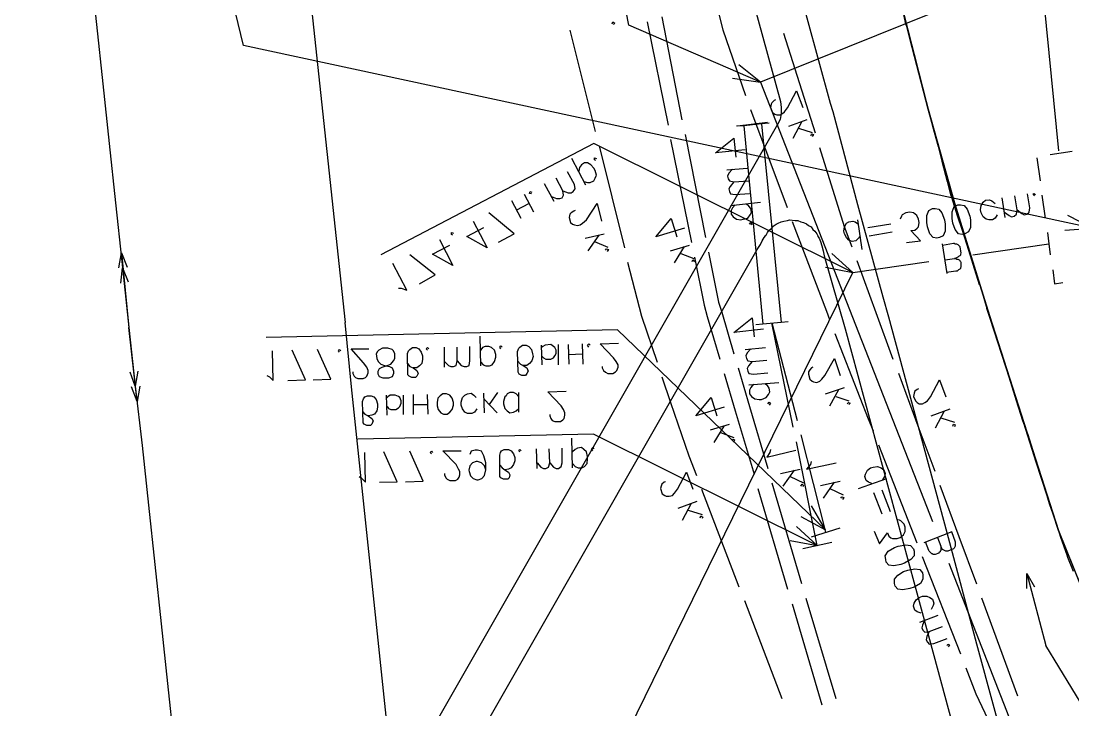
# Model space of a CAD drawing. Header units: metres. Extents: x 5 to 225, y 228 to 542.
# Drawn here: x 113.62 to 150.32, y 324.3 to 348.35 of the extents above; entities that cross this region are included whole.
import ezdxf

# ---------------------------------------------------------------- set-up
doc = ezdxf.new("R2010")
doc.units = ezdxf.units.M
for name, color, linetype in [('CURB', 7, 'Continuous'), ('ELECTR_CABLE', 7, 'Continuous'), ('GRASS', 7, 'Continuous'), ('OVERHEAD_POWER_LINE', 7, 'Continuous'), ('ROAD', 7, 'Continuous'), ('WATER_PIPELINE', 7, 'Continuous')]:
    doc.layers.add(name, color=color, linetype=linetype)

msp = doc.modelspace()

# ---------------------------------------------------------------- linework, layer by layer
at = {"layer": 'CURB'}
for points in [[(144.362, 348.803), (144.472, 348.295), (144.538, 348.096), (144.538, 348.096), (144.671, 347.588), (144.803, 347.103), (144.98, 346.396), (145.112, 345.888), (145.289, 345.182), (145.421, 344.674), (145.62, 343.968), (145.753, 343.46), (145.929, 342.753), (146.062, 342.246), (146.084, 342.202), (146.084, 342.202), (146.282, 341.561), (146.459, 341.054), (146.68, 340.347), (146.834, 339.861), (147.055, 339.155)], [(147.21, 338.669), (147.32, 338.316)], [(147.43, 337.963), (147.32, 338.316)], [(150.345, 329.132), (150.146, 329.618), (150.124, 329.706), (149.903, 330.324), (149.749, 330.81), (149.506, 331.494), (149.351, 332.002), (149.13, 332.708), (148.976, 333.194), (148.755, 333.901), (148.578, 334.386), (148.358, 335.093), (148.203, 335.578), (147.982, 336.285), (147.828, 336.771), (147.607, 337.477)]]:
    msp.add_lwpolyline(points, dxfattribs=at)
at = {"layer": 'ELECTR_CABLE'}
for points in [[(138.909, 345.734), (138.114, 348.03), (138.114, 348.03), (137.827, 349.222)], [(135.465, 348.317), (136.193, 344.718)], [(135.972, 348.493), (136.679, 344.895)], [(132.771, 348.03), (133.654, 344.498)], [(141.337, 344.431), (140.233, 347.919)], [(139.946, 345.601), (139.902, 345.579), (139.902, 345.579), (139.814, 345.491), (139.814, 345.491), (139.792, 345.447), (139.792, 345.447), (139.77, 345.336), (139.77, 345.336), (139.836, 345.16), (139.836, 345.16), (139.924, 345.094), (139.924, 345.094), (139.991, 345.072), (139.991, 345.072), (140.101, 345.072), (140.101, 345.072), (140.189, 345.116), (140.189, 345.116), (140.255, 345.182), (140.255, 345.182), (140.366, 345.314), (140.366, 345.314), (140.675, 345.91), (140.675, 345.91), (140.896, 345.336)], [(140.366, 341.826), (139.085, 345.248)], [(139.726, 344.785), (139.461, 344.762), (139.461, 344.762), (138.843, 344.696), (138.843, 344.696), (138.578, 344.674)], [(139.659, 344.807), (138.622, 344.674)], [(138.843, 344.696), (139.505, 337.764)], [(139.461, 344.762), (140.145, 337.83)], [(140.41, 344.674), (141.05, 344.917)], [(140.565, 344.255), (140.874, 344.851)], [(136.789, 344.387), (137.496, 340.789)], [(140.741, 344.608), (141.227, 344.453)], [(141.183, 344.343), (141.205, 344.409), (141.205, 344.409), (141.271, 344.387), (141.271, 344.387), (141.227, 344.321)], [(133.787, 343.99), (134.67, 340.435)], [(136.282, 344.211), (137.01, 340.612)], [(138.887, 343.857), (137.849, 343.747), (137.849, 343.747), (138.489, 344.255), (138.489, 344.255), (138.556, 343.592)], [(142.618, 340.457), (142.353, 341.164), (142.353, 341.164), (141.492, 343.924)], [(138.246, 343.151), (138.953, 343.217)], [(138.445, 343.173), (138.313, 343.04), (138.313, 343.04), (138.269, 342.93), (138.269, 342.93), (138.291, 342.842), (138.291, 342.842), (138.335, 342.776), (138.335, 342.776), (138.489, 342.731), (138.489, 342.731), (138.997, 342.776)], [(138.489, 342.731), (138.357, 342.577), (138.357, 342.577), (138.313, 342.489), (138.313, 342.489), (138.335, 342.4), (138.335, 342.4), (138.379, 342.312), (138.379, 342.312), (138.533, 342.29), (138.533, 342.29), (139.041, 342.334)], [(132.948, 341.738), (132.904, 341.716), (132.904, 341.716), (132.815, 341.65), (132.815, 341.65), (132.771, 341.605), (132.771, 341.605), (132.749, 341.495), (132.749, 341.495), (132.793, 341.318), (132.793, 341.318), (132.86, 341.252), (132.86, 341.252), (132.926, 341.23), (132.926, 341.23), (133.036, 341.208), (133.036, 341.208), (133.125, 341.23), (133.125, 341.23), (133.213, 341.296), (133.213, 341.296), (133.345, 341.407), (133.345, 341.407), (133.721, 341.981), (133.721, 341.981), (133.875, 341.363)], [(138.379, 341.915), (139.417, 342.025)], [(138.533, 341.937), (138.445, 341.826), (138.445, 341.826), (138.401, 341.738), (138.401, 341.738), (138.401, 341.605), (138.401, 341.605), (138.467, 341.517), (138.467, 341.517), (138.578, 341.429), (138.578, 341.429), (138.732, 341.407), (138.732, 341.407), (138.82, 341.429), (138.82, 341.429), (138.975, 341.473), (138.975, 341.473), (139.063, 341.583), (139.063, 341.583), (139.107, 341.672), (139.107, 341.672), (139.085, 341.804), (139.085, 341.804), (139.019, 341.892), (139.019, 341.892), (138.931, 341.959)], [(136.767, 341.12), (135.774, 340.811), (135.774, 340.811), (136.304, 341.451), (136.304, 341.451), (136.502, 340.811)], [(141.845, 337.919), (141.735, 338.206), (141.735, 338.206), (140.542, 341.341)], [(139.041, 341.252), (139.085, 341.318), (139.085, 341.318), (139.13, 341.274), (139.13, 341.274), (139.085, 341.23)], [(133.301, 340.767), (133.963, 340.921)], [(133.412, 340.325), (133.787, 340.877)], [(133.632, 340.656), (134.096, 340.457)], [(134.008, 340.347), (134.052, 340.391), (134.052, 340.391), (134.118, 340.369), (134.118, 340.369), (134.074, 340.303)], [(136.282, 340.325), (136.944, 340.524)], [(136.414, 339.906), (136.767, 340.48)], [(137.606, 340.281), (137.959, 338.537), (137.959, 338.537), (138.07, 338.184), (138.07, 338.184), (138.489, 336.726)], [(134.78, 339.928), (135.266, 338.051), (135.266, 338.051), (135.818, 336.439)], [(136.635, 340.237), (137.098, 340.06)], [(137.032, 339.95), (137.054, 340.016), (137.054, 340.016), (137.121, 339.972), (137.121, 339.972), (137.098, 339.928)], [(137.121, 340.104), (137.452, 338.426), (137.452, 338.426), (137.562, 338.029), (137.562, 338.029), (138.004, 336.55)], [(144.053, 336.528), (143.457, 338.161), (143.457, 338.161), (142.794, 339.972)], [(139.527, 337.587), (138.489, 337.477), (138.489, 337.477), (139.13, 337.985), (139.13, 337.985), (139.196, 337.322)], [(140.388, 337.852), (140.145, 337.83), (140.145, 337.83), (139.505, 337.764), (139.505, 337.764), (139.262, 337.742)], [(140.565, 334.165), (139.814, 337.808), (139.814, 337.808), (140.697, 334.408)], [(140.829, 331.053), (141.69, 330.589), (141.69, 330.589), (134.427, 337.565), (134.427, 337.565), (122.174, 337.3)], [(129.658, 336.307), (129.636, 337.345)], [(143.368, 334.033), (143.192, 334.452), (143.192, 334.452), (142.022, 337.433)], [(127.098, 336.395), (127.186, 336.285), (127.186, 336.285), (127.296, 336.241), (127.296, 336.241), (127.429, 336.152), (127.429, 336.152), (127.473, 336.042), (127.473, 336.042), (127.429, 335.954), (127.429, 335.954), (127.385, 335.91), (127.385, 335.91), (127.252, 335.91), (127.252, 335.91), (127.164, 335.954), (127.164, 335.954), (127.12, 335.998), (127.12, 335.998), (127.098, 336.748), (127.098, 336.748), (127.142, 336.837), (127.142, 336.837), (127.186, 336.881), (127.186, 336.881), (127.274, 336.947), (127.274, 336.947), (127.407, 336.947), (127.407, 336.947), (127.495, 336.903), (127.495, 336.903), (127.583, 336.793), (127.583, 336.793), (127.627, 336.66), (127.627, 336.66), (127.627, 336.55), (127.627, 336.55), (127.605, 336.395), (127.605, 336.395), (127.517, 336.307), (127.517, 336.307), (127.429, 336.241), (127.429, 336.241), (127.296, 336.241)], [(127.804, 336.859), (127.76, 336.903), (127.76, 336.903), (127.804, 336.947), (127.804, 336.947), (127.848, 336.903)], [(128.4, 336.263), (128.4, 336.969)], [(128.4, 336.461), (128.533, 336.329), (128.533, 336.329), (128.621, 336.285), (128.621, 336.285), (128.709, 336.285), (128.709, 336.285), (128.797, 336.329), (128.797, 336.329), (128.842, 336.484), (128.842, 336.484), (128.842, 336.969)], [(128.842, 336.484), (128.974, 336.329), (128.974, 336.329), (129.084, 336.285), (129.084, 336.285), (129.173, 336.285), (129.173, 336.285), (129.261, 336.329), (129.261, 336.329), (129.283, 336.484), (129.283, 336.484), (129.283, 336.991)], [(129.658, 336.439), (129.747, 336.351), (129.747, 336.351), (129.835, 336.307), (129.835, 336.307), (129.968, 336.307), (129.968, 336.307), (130.056, 336.351), (130.056, 336.351), (130.144, 336.461), (130.144, 336.461), (130.188, 336.616), (130.188, 336.616), (130.188, 336.704), (130.188, 336.704), (130.144, 336.859), (130.144, 336.859), (130.034, 336.947), (130.034, 336.947), (129.945, 336.991), (129.945, 336.991), (129.813, 336.991), (129.813, 336.991), (129.725, 336.947), (129.725, 336.947), (129.636, 336.837)], [(130.365, 336.903), (130.321, 336.969), (130.321, 336.969), (130.365, 337.013), (130.365, 337.013), (130.409, 336.969)], [(130.939, 336.484), (131.049, 336.373), (131.049, 336.373), (131.138, 336.329), (131.138, 336.329), (131.27, 336.241), (131.27, 336.241), (131.314, 336.13), (131.314, 336.13), (131.27, 336.042), (131.27, 336.042), (131.226, 335.976), (131.226, 335.976), (131.093, 335.976), (131.093, 335.976), (131.005, 336.02), (131.005, 336.02), (130.961, 336.086), (130.961, 336.086), (130.939, 336.815), (130.939, 336.815), (130.983, 336.925), (130.983, 336.925), (131.027, 336.969), (131.027, 336.969), (131.116, 337.035), (131.116, 337.035), (131.248, 337.035), (131.248, 337.035), (131.336, 336.991), (131.336, 336.991), (131.425, 336.881), (131.425, 336.881), (131.469, 336.726), (131.469, 336.726), (131.491, 336.638), (131.491, 336.638), (131.447, 336.484), (131.447, 336.484), (131.358, 336.395), (131.358, 336.395), (131.27, 336.329), (131.27, 336.329), (131.138, 336.329)], [(131.8, 336.638), (131.844, 336.594), (131.844, 336.594), (131.932, 336.55), (131.932, 336.55), (132.065, 336.55), (132.065, 336.55), (132.109, 336.55), (132.109, 336.55), (132.197, 336.594), (132.197, 336.594), (132.241, 336.66), (132.241, 336.66), (132.286, 336.748), (132.286, 336.748), (132.286, 336.859), (132.286, 336.859), (132.241, 336.947), (132.241, 336.947), (132.197, 336.991), (132.197, 336.991), (132.109, 337.058), (132.109, 337.058), (131.91, 337.035), (131.91, 337.035), (131.822, 336.991), (131.822, 336.991), (131.778, 336.947)], [(131.8, 336.351), (131.778, 337.035)], [(132.374, 336.351), (132.374, 337.058)], [(132.749, 336.373), (132.727, 337.058)], [(133.235, 336.373), (133.213, 337.08)], [(133.434, 336.969), (133.389, 337.035), (133.389, 337.035), (133.434, 337.08), (133.434, 337.08), (133.478, 337.035)], [(133.897, 336.285), (133.897, 336.241), (133.897, 336.241), (133.941, 336.152), (133.941, 336.152), (134.008, 336.086), (134.008, 336.086), (134.096, 336.042), (134.096, 336.042), (134.273, 336.042), (134.273, 336.042), (134.361, 336.108), (134.361, 336.108), (134.405, 336.152), (134.405, 336.152), (134.449, 336.263), (134.449, 336.263), (134.449, 336.351), (134.449, 336.351), (134.383, 336.461), (134.383, 336.461), (134.295, 336.594), (134.295, 336.594), (133.831, 337.08), (133.831, 337.08), (134.471, 337.102)], [(138.887, 336.881), (139.593, 336.947)], [(122.196, 335.976), (122.285, 335.932), (122.285, 335.932), (122.417, 335.799), (122.417, 335.799), (122.395, 336.837)], [(122.925, 335.799), (123.543, 335.821), (123.543, 335.821), (123.08, 336.859)], [(123.808, 335.821), (124.426, 335.843), (124.426, 335.843), (123.963, 336.881)], [(124.735, 336.793), (124.691, 336.837), (124.691, 336.837), (124.735, 336.881), (124.735, 336.881), (124.779, 336.837)], [(125.199, 336.108), (125.199, 336.042), (125.199, 336.042), (125.243, 335.954), (125.243, 335.954), (125.287, 335.91), (125.287, 335.91), (125.376, 335.865), (125.376, 335.865), (125.552, 335.865), (125.552, 335.865), (125.64, 335.91), (125.64, 335.91), (125.685, 335.954), (125.685, 335.954), (125.729, 336.064), (125.729, 336.064), (125.729, 336.152), (125.729, 336.152), (125.685, 336.263), (125.685, 336.263), (125.574, 336.417), (125.574, 336.417), (125.133, 336.903), (125.133, 336.903), (125.751, 336.903)], [(126.259, 335.887), (126.126, 335.932), (126.126, 335.932), (126.082, 336.02), (126.082, 336.02), (126.082, 336.13), (126.082, 336.13), (126.126, 336.219), (126.126, 336.219), (126.214, 336.263), (126.214, 336.263), (126.391, 336.329), (126.391, 336.329), (126.524, 336.373), (126.524, 336.373), (126.612, 336.484), (126.612, 336.484), (126.656, 336.572), (126.656, 336.572), (126.656, 336.726), (126.656, 336.726), (126.612, 336.837), (126.612, 336.837), (126.568, 336.881), (126.568, 336.881), (126.413, 336.925), (126.413, 336.925), (126.237, 336.925), (126.237, 336.925), (126.104, 336.859), (126.104, 336.859), (126.06, 336.815), (126.06, 336.815), (126.016, 336.726), (126.016, 336.726), (126.038, 336.572), (126.038, 336.572), (126.082, 336.461), (126.082, 336.461), (126.17, 336.373), (126.17, 336.373), (126.303, 336.329), (126.303, 336.329), (126.479, 336.285), (126.479, 336.285), (126.568, 336.241), (126.568, 336.241), (126.612, 336.13), (126.612, 336.13), (126.612, 336.042), (126.612, 336.042), (126.568, 335.932), (126.568, 335.932), (126.435, 335.887), (126.435, 335.887), (126.259, 335.887)], [(132.727, 336.704), (133.213, 336.726)], [(139.085, 336.903), (138.953, 336.771), (138.953, 336.771), (138.909, 336.66), (138.909, 336.66), (138.931, 336.572), (138.931, 336.572), (138.975, 336.484), (138.975, 336.484), (139.13, 336.461), (139.13, 336.461), (139.637, 336.506)], [(141.249, 336.263), (141.205, 336.241), (141.205, 336.241), (141.139, 336.174), (141.139, 336.174), (141.094, 336.108), (141.094, 336.108), (141.094, 336.02), (141.094, 336.02), (141.139, 335.843), (141.139, 335.843), (141.227, 335.777), (141.227, 335.777), (141.271, 335.755), (141.271, 335.755), (141.381, 335.733), (141.381, 335.733), (141.492, 335.777), (141.492, 335.777), (141.558, 335.843), (141.558, 335.843), (141.668, 335.976), (141.668, 335.976), (142, 336.572), (142, 336.572), (142.198, 335.976)], [(138.644, 336.241), (139.041, 334.894), (139.041, 334.894), (139.681, 332.73)], [(139.13, 336.461), (138.997, 336.307), (138.997, 336.307), (138.953, 336.219), (138.953, 336.219), (138.975, 336.13), (138.975, 336.13), (139.019, 336.042), (139.019, 336.042), (139.174, 336.02), (139.174, 336.02), (139.681, 336.064)], [(135.972, 335.932), (136.282, 335.026), (136.282, 335.026), (136.922, 333.172), (136.922, 333.172), (137.187, 332.488)], [(138.158, 336.042), (138.533, 334.739), (138.533, 334.739), (139.196, 332.532)], [(145.51, 332.62), (144.892, 334.298), (144.892, 334.298), (144.251, 336.042)], [(139.019, 335.645), (140.057, 335.733)], [(139.174, 335.667), (139.085, 335.556), (139.085, 335.556), (139.041, 335.468), (139.041, 335.468), (139.041, 335.336), (139.041, 335.336), (139.107, 335.247), (139.107, 335.247), (139.218, 335.159), (139.218, 335.159), (139.372, 335.137), (139.372, 335.137), (139.461, 335.137), (139.461, 335.137), (139.615, 335.203), (139.615, 335.203), (139.704, 335.313), (139.704, 335.313), (139.748, 335.402), (139.748, 335.402), (139.726, 335.534), (139.726, 335.534), (139.659, 335.623), (139.659, 335.623), (139.571, 335.689)], [(141.69, 335.336), (142.353, 335.556)], [(141.845, 334.916), (142.154, 335.49)], [(144.936, 335.512), (144.892, 335.49), (144.892, 335.49), (144.803, 335.424), (144.803, 335.424), (144.781, 335.358), (144.781, 335.358), (144.759, 335.247), (144.759, 335.247), (144.825, 335.093), (144.825, 335.093), (144.892, 335.026), (144.892, 335.026), (144.958, 334.982), (144.958, 334.982), (145.068, 334.982), (145.068, 334.982), (145.157, 335.026), (145.157, 335.026), (145.245, 335.093), (145.245, 335.093), (145.355, 335.225), (145.355, 335.225), (145.664, 335.821), (145.664, 335.821), (145.885, 335.225)], [(125.53, 334.717), (125.618, 334.629), (125.618, 334.629), (125.729, 334.563), (125.729, 334.563), (125.861, 334.475), (125.861, 334.475), (125.905, 334.386), (125.905, 334.386), (125.861, 334.276), (125.861, 334.276), (125.817, 334.232), (125.817, 334.232), (125.685, 334.232), (125.685, 334.232), (125.596, 334.276), (125.596, 334.276), (125.552, 334.32), (125.552, 334.32), (125.53, 335.071), (125.53, 335.071), (125.574, 335.159), (125.574, 335.159), (125.618, 335.225), (125.618, 335.225), (125.707, 335.269), (125.707, 335.269), (125.839, 335.269), (125.839, 335.269), (125.927, 335.225), (125.927, 335.225), (126.016, 335.137), (126.016, 335.137), (126.06, 334.982), (126.06, 334.982), (126.06, 334.872), (126.06, 334.872), (126.038, 334.739), (126.038, 334.739), (125.95, 334.629), (125.95, 334.629), (125.861, 334.585), (125.861, 334.585), (125.729, 334.563)], [(126.391, 334.894), (126.435, 334.828), (126.435, 334.828), (126.524, 334.784), (126.524, 334.784), (126.656, 334.784), (126.656, 334.784), (126.7, 334.784), (126.7, 334.784), (126.788, 334.85), (126.788, 334.85), (126.833, 334.894), (126.833, 334.894), (126.877, 335.004), (126.877, 335.004), (126.877, 335.093), (126.877, 335.093), (126.833, 335.203), (126.833, 335.203), (126.788, 335.247), (126.788, 335.247), (126.678, 335.291), (126.678, 335.291), (126.501, 335.291), (126.501, 335.291), (126.413, 335.225), (126.413, 335.225), (126.369, 335.181)], [(126.391, 334.585), (126.369, 335.291)], [(126.965, 334.607), (126.965, 335.291)], [(127.318, 334.607), (127.318, 335.313)], [(127.826, 334.629), (127.804, 335.313)], [(128.356, 334.629), (128.488, 334.629), (128.488, 334.629), (128.577, 334.695), (128.577, 334.695), (128.665, 334.784), (128.665, 334.784), (128.709, 334.938), (128.709, 334.938), (128.709, 335.026), (128.709, 335.026), (128.665, 335.181), (128.665, 335.181), (128.577, 335.291), (128.577, 335.291), (128.466, 335.336), (128.466, 335.336), (128.334, 335.336), (128.334, 335.336), (128.246, 335.269), (128.246, 335.269), (128.157, 335.181), (128.157, 335.181), (128.135, 335.026), (128.135, 335.026), (128.135, 334.916), (128.135, 334.916), (128.179, 334.784), (128.179, 334.784), (128.268, 334.673), (128.268, 334.673), (128.356, 334.629)], [(129.526, 334.806), (129.438, 334.695), (129.438, 334.695), (129.349, 334.651), (129.349, 334.651), (129.195, 334.651), (129.195, 334.651), (129.107, 334.695), (129.107, 334.695), (129.018, 334.806), (129.018, 334.806), (128.974, 334.938), (128.974, 334.938), (128.974, 335.049), (128.974, 335.049), (129.018, 335.203), (129.018, 335.203), (129.107, 335.291), (129.107, 335.291), (129.195, 335.336), (129.195, 335.336), (129.327, 335.358), (129.327, 335.358), (129.416, 335.291), (129.416, 335.291), (129.504, 335.203)], [(129.791, 334.673), (129.769, 335.358)], [(130.232, 334.673), (129.769, 335.159)], [(129.968, 334.96), (130.255, 335.38)], [(130.983, 335.225), (130.895, 335.336), (130.895, 335.336), (130.806, 335.38), (130.806, 335.38), (130.674, 335.38), (130.674, 335.38), (130.586, 335.336), (130.586, 335.336), (130.542, 335.269), (130.542, 335.269), (130.497, 335.225), (130.497, 335.225), (130.453, 335.071), (130.453, 335.071), (130.453, 334.982), (130.453, 334.982), (130.497, 334.828), (130.497, 334.828), (130.586, 334.739), (130.586, 334.739), (130.674, 334.673), (130.674, 334.673), (130.806, 334.695), (130.806, 334.695), (130.895, 334.739), (130.895, 334.739), (130.983, 334.828)], [(130.983, 334.695), (130.983, 335.38)], [(132.065, 334.607), (132.065, 334.563), (132.065, 334.563), (132.109, 334.475), (132.109, 334.475), (132.153, 334.408), (132.153, 334.408), (132.241, 334.364), (132.241, 334.364), (132.44, 334.364), (132.44, 334.364), (132.528, 334.43), (132.528, 334.43), (132.573, 334.475), (132.573, 334.475), (132.595, 334.585), (132.595, 334.585), (132.595, 334.673), (132.595, 334.673), (132.551, 334.784), (132.551, 334.784), (132.462, 334.916), (132.462, 334.916), (131.999, 335.402), (131.999, 335.402), (132.639, 335.424)], [(138.158, 334.872), (137.165, 334.563), (137.165, 334.563), (137.695, 335.203), (137.695, 335.203), (137.893, 334.563)], [(142.044, 335.247), (142.507, 335.093)], [(127.318, 334.96), (127.804, 334.96)], [(139.681, 334.982), (139.726, 335.049), (139.726, 335.049), (139.77, 335.004), (139.77, 335.004), (139.726, 334.938)], [(142.441, 334.982), (142.485, 335.026), (142.485, 335.026), (142.551, 335.004), (142.551, 335.004), (142.507, 334.96)], [(145.377, 334.563), (146.04, 334.806)], [(145.532, 334.143), (145.841, 334.739)], [(145.708, 334.497), (146.194, 334.342)], [(137.672, 334.077), (138.335, 334.276)], [(137.805, 333.636), (138.158, 334.21)], [(146.128, 334.21), (146.15, 334.276), (146.15, 334.276), (146.216, 334.254), (146.216, 334.254), (146.194, 334.188)], [(140.454, 330.214), (141.403, 330.037), (141.403, 330.037), (133.588, 333.923), (133.588, 333.923), (125.376, 333.746)], [(132.86, 332.753), (132.838, 333.79)], [(138.026, 333.989), (138.489, 333.812)], [(138.423, 333.702), (138.467, 333.746), (138.467, 333.746), (138.511, 333.724), (138.511, 333.724), (138.489, 333.658)], [(141.403, 330.037), (140.675, 333.658)], [(140.829, 333.901), (141.69, 330.501)], [(125.42, 332.443), (125.508, 332.377), (125.508, 332.377), (125.64, 332.245), (125.64, 332.245), (125.618, 333.282)], [(126.126, 332.245), (126.744, 332.267), (126.744, 332.267), (126.281, 333.304)], [(127.031, 332.267), (127.649, 332.289), (127.649, 332.289), (127.186, 333.327)], [(127.936, 333.238), (127.892, 333.282), (127.892, 333.282), (127.936, 333.327), (127.936, 333.327), (127.981, 333.282)], [(128.4, 332.554), (128.4, 332.51), (128.4, 332.51), (128.444, 332.399), (128.444, 332.399), (128.488, 332.355), (128.488, 332.355), (128.577, 332.311), (128.577, 332.311), (128.775, 332.311), (128.775, 332.311), (128.864, 332.355), (128.864, 332.355), (128.908, 332.421), (128.908, 332.421), (128.93, 332.51), (128.93, 332.51), (128.93, 332.62), (128.93, 332.62), (128.886, 332.708), (128.886, 332.708), (128.797, 332.863), (128.797, 332.863), (128.334, 333.349), (128.334, 333.349), (128.974, 333.349)], [(129.835, 332.686), (129.791, 332.819), (129.791, 332.819), (129.681, 332.929), (129.681, 332.929), (129.548, 332.973), (129.548, 332.973), (129.504, 332.973), (129.504, 332.973), (129.371, 332.929), (129.371, 332.929), (129.283, 332.819), (129.283, 332.819), (129.239, 332.664), (129.239, 332.664), (129.261, 332.62), (129.261, 332.62), (129.305, 332.466), (129.305, 332.466), (129.394, 332.377), (129.394, 332.377), (129.526, 332.333), (129.526, 332.333), (129.57, 332.333), (129.57, 332.333), (129.703, 332.377), (129.703, 332.377), (129.791, 332.488), (129.791, 332.488), (129.835, 332.686), (129.835, 332.686), (129.835, 332.929), (129.835, 332.929), (129.769, 333.172), (129.769, 333.172), (129.681, 333.327), (129.681, 333.327), (129.548, 333.371), (129.548, 333.371), (129.46, 333.371), (129.46, 333.371), (129.327, 333.327), (129.327, 333.327), (129.283, 333.216)], [(130.321, 332.841), (130.409, 332.753), (130.409, 332.753), (130.497, 332.686), (130.497, 332.686), (130.63, 332.598), (130.63, 332.598), (130.674, 332.51), (130.674, 332.51), (130.652, 332.399), (130.652, 332.399), (130.608, 332.355), (130.608, 332.355), (130.453, 332.355), (130.453, 332.355), (130.365, 332.399), (130.365, 332.399), (130.321, 332.443), (130.321, 332.443), (130.321, 333.194), (130.321, 333.194), (130.343, 333.282), (130.343, 333.282), (130.387, 333.349), (130.387, 333.349), (130.475, 333.393), (130.475, 333.393), (130.63, 333.393), (130.63, 333.393), (130.718, 333.349), (130.718, 333.349), (130.806, 333.238), (130.806, 333.238), (130.851, 333.106), (130.851, 333.106), (130.851, 332.995), (130.851, 332.995), (130.806, 332.863), (130.806, 332.863), (130.718, 332.753), (130.718, 332.753), (130.63, 332.708), (130.63, 332.708), (130.497, 332.686)], [(131.027, 333.304), (130.983, 333.349), (130.983, 333.349), (131.027, 333.393), (131.027, 333.393), (131.071, 333.349)], [(131.623, 332.73), (131.601, 333.415)], [(131.623, 332.929), (131.756, 332.775), (131.756, 332.775), (131.844, 332.73), (131.844, 332.73), (131.932, 332.73), (131.932, 332.73), (132.021, 332.775), (132.021, 332.775), (132.065, 332.929), (132.065, 332.929), (132.043, 333.415)], [(132.065, 332.929), (132.197, 332.775), (132.197, 332.775), (132.286, 332.73), (132.286, 332.73), (132.374, 332.73), (132.374, 332.73), (132.462, 332.797), (132.462, 332.797), (132.506, 332.929), (132.506, 332.929), (132.506, 333.437)], [(132.86, 332.907), (132.948, 332.797), (132.948, 332.797), (133.058, 332.753), (133.058, 332.753), (133.191, 332.753), (133.191, 332.753), (133.279, 332.797), (133.279, 332.797), (133.367, 332.907), (133.367, 332.907), (133.389, 333.062), (133.389, 333.062), (133.389, 333.15), (133.389, 333.15), (133.345, 333.304), (133.345, 333.304), (133.257, 333.393), (133.257, 333.393), (133.169, 333.459), (133.169, 333.459), (133.036, 333.437), (133.036, 333.437), (132.948, 333.393), (132.948, 333.393), (132.86, 333.304)], [(133.566, 333.349), (133.522, 333.415), (133.522, 333.415), (133.566, 333.459), (133.566, 333.459), (133.61, 333.415)], [(139.77, 333.393), (139.748, 333.282), (139.748, 333.282), (139.637, 333.128), (139.637, 333.128), (140.653, 333.371)], [(144.892, 330.125), (143.545, 333.547)], [(141.183, 332.973), (141.161, 332.863), (141.161, 332.863), (141.028, 332.708), (141.028, 332.708), (142.066, 332.929)], [(136.105, 332.267), (136.061, 332.245), (136.061, 332.245), (135.972, 332.179), (135.972, 332.179), (135.95, 332.112), (135.95, 332.112), (135.928, 332.024), (135.928, 332.024), (135.995, 331.847), (135.995, 331.847), (136.083, 331.781), (136.083, 331.781), (136.127, 331.759), (136.127, 331.759), (136.237, 331.759), (136.237, 331.759), (136.348, 331.781), (136.348, 331.781), (136.414, 331.869), (136.414, 331.869), (136.524, 332.002), (136.524, 332.002), (136.834, 332.598), (136.834, 332.598), (137.054, 332.002)], [(140.123, 332.554), (140.807, 332.708)], [(140.211, 332.112), (140.609, 332.664)], [(139.814, 332.223), (140.852, 328.712)], [(140.454, 332.443), (140.918, 332.223)], [(140.829, 332.112), (140.874, 332.179), (140.874, 332.179), (140.918, 332.134), (140.918, 332.134), (140.896, 332.09)], [(141.514, 332.134), (142.198, 332.289)], [(141.624, 331.693), (142, 332.245)], [(137.363, 332.002), (138.666, 328.602)], [(139.328, 332.024), (140.366, 328.514)], [(141.845, 332.024), (142.309, 331.803)], [(146.967, 328.69), (146.349, 330.346), (146.349, 330.346), (145.686, 332.134)], [(136.547, 331.34), (137.209, 331.582)], [(136.701, 330.92), (137.01, 331.516)], [(142.22, 331.693), (142.264, 331.737), (142.264, 331.737), (142.331, 331.715), (142.331, 331.715), (142.287, 331.649)], [(136.9, 331.273), (137.385, 331.119)], [(137.319, 331.008), (137.341, 331.075), (137.341, 331.075), (137.408, 331.031), (137.408, 331.031), (137.385, 330.986)], [(141.69, 330.589), (141.205, 331.428)], [(141.403, 330.037), (140.675, 330.699)], [(141.205, 330.346), (142.198, 330.655)], [(141.911, 330.147), (140.896, 329.927)], [(146.415, 326.24), (145.068, 329.64)], [(141.006, 328.205), (142.044, 324.694)], [(148.402, 324.783), (147.143, 328.205)], [(138.865, 328.116), (140.167, 324.694)], [(140.52, 328.006), (141.558, 324.474)], [(148.181, 322.465), (147.673, 323.304), (147.673, 323.304), (146.945, 324.849), (146.945, 324.849), (146.592, 325.754)]]:
    msp.add_lwpolyline(points, dxfattribs=at)
at = {"layer": 'GRASS'}
for points in [[(134.869, 365.625), (135.067, 364.588), (135.222, 363.815), (135.641, 362.027), (135.796, 361.431), (136.105, 360.238), (135.774, 361.409), (135.729, 361.564), (136.105, 360.216), (138.887, 350.039), (140.123, 345.535), (140.145, 345.336), (140.145, 345.116), (140.101, 344.917), (140.013, 344.74), (121.335, 312.022), (119.084, 308.07), (118.708, 307.43), (46.009, 305.841)], [(150.919, 312), (149.351, 317.828), (146.967, 326.593), (145.929, 330.479), (143.898, 338.007), (143.699, 338.713), (142.816, 341.937), (141.955, 345.182), (141.867, 345.469), (141.05, 348.449), (140.145, 351.739), (138.246, 358.605), (136.878, 363.55), (136.48, 365.449)], [(141.558, 365.559), (141.845, 363.66), (142.618, 358.693), (143.677, 351.827), (144.428, 348.538), (145.201, 345.535), (145.267, 345.27), (146.194, 342.003), (147.188, 338.78), (147.408, 338.073), (149.815, 330.567), (151.382, 326.703)], [(119.79, 306.194), (139.306, 340.369), (139.417, 340.546), (139.483, 340.678), (139.549, 340.789), (139.593, 340.855), (139.593, 340.877), (139.615, 340.877), (139.659, 340.965), (139.726, 341.054), (139.814, 341.12), (139.858, 341.186), (139.968, 341.252), (140.035, 341.296), (140.145, 341.341), (140.233, 341.363), (140.366, 341.385), (140.432, 341.407), (140.631, 341.385), (140.719, 341.385), (140.829, 341.341), (140.918, 341.318), (141.028, 341.274), (141.094, 341.208), (141.183, 341.164), (141.249, 341.076), (141.315, 341.009), (141.381, 340.921), (141.426, 340.855), (141.426, 340.833), (141.47, 340.767), (141.514, 340.656), (141.558, 340.502), (141.602, 340.325), (141.646, 340.148), (142.375, 337.609), (145.466, 326.196), (148.115, 316.393)]]:
    msp.add_lwpolyline(points, dxfattribs=at)
at = {"layer": 'OVERHEAD_POWER_LINE'}
for points in [[(118.642, 396.555), (124.934, 337.83)], [(116.037, 350.304), (116.258, 348.229), (116.258, 348.229), (116.478, 346.153), (116.478, 346.153), (116.699, 344.078), (116.699, 344.078), (116.92, 342.003), (116.92, 342.003), (117.141, 339.95), (117.141, 339.95), (117.362, 337.874), (117.362, 337.874), (117.384, 337.654)], [(117.03, 339.729), (117.119, 340.259), (117.119, 340.259), (117.317, 339.751)], [(117.119, 340.259), (117.384, 337.654)], [(117.097, 339.199), (117.163, 339.729), (117.163, 339.729), (117.362, 339.243)], [(125.155, 335.578), (124.934, 337.83)], [(117.671, 335.071), (117.384, 337.654), (117.384, 337.654), (117.604, 335.6), (117.604, 335.6), (117.847, 333.525), (117.847, 333.525), (118.068, 331.45), (118.068, 331.45), (118.289, 329.375), (118.289, 329.375), (118.51, 327.3), (118.51, 327.3), (118.73, 325.224), (118.73, 325.224), (118.951, 323.149)], [(117.693, 336.13), (117.604, 335.6), (117.604, 335.6), (117.428, 336.086)], [(117.759, 335.6), (117.671, 335.071), (117.671, 335.071), (117.472, 335.578)], [(128.069, 307.872), (127.605, 312.243), (127.605, 312.243), (125.155, 335.578)], [(148.711, 329.066), (149.373, 326.549)], [(148.711, 328.536), (148.711, 329.066), (148.711, 329.066), (148.976, 328.602)], [(150.742, 324.319), (149.373, 326.549)]]:
    msp.add_lwpolyline(points, dxfattribs=at)
at = {"layer": 'ROAD'}
msp.add_lwpolyline([(150.852, 328.006), (149.859, 330.457), (149.815, 330.567), (149.042, 332.951), (148.247, 335.446), (147.43, 337.963), (147.188, 338.78), (146.437, 341.208), (146.194, 342.003), (145.488, 344.475), (145.267, 345.27), (144.627, 347.743), (144.428, 348.538), (143.854, 351.032), (143.677, 351.827), (143.28, 354.344), (141.139, 368.363)], dxfattribs=at)
at = {"layer": 'WATER_PIPELINE'}
for points in [[(148.601, 415.188), (156.681, 353.174), (156.681, 353.174), (139.417, 346.22)], [(147.099, 371.432), (149.815, 343.813)], [(138.445, 346.352), (139.417, 346.22), (139.417, 346.22), (134.824, 348.206), (134.824, 348.206), (133.235, 356.397)], [(150.036, 341.054), (151.007, 341.12), (151.007, 341.12), (121.38, 347.5), (121.38, 347.5), (119.415, 355.624)], [(134.25, 348.251), (134.273, 348.317), (134.273, 348.317), (134.339, 348.273), (134.339, 348.273), (134.295, 348.229)], [(139.417, 346.22), (138.666, 346.816)], [(139.417, 346.22), (145.421, 330.876)], [(141.69, 339.751), (142.64, 339.574), (142.64, 339.574), (133.61, 344.078), (133.61, 344.078), (126.17, 340.192)], [(133.323, 342.621), (132.838, 343.548)], [(133.676, 343.482), (133.632, 343.504), (133.632, 343.504), (133.632, 343.57), (133.632, 343.57), (133.699, 343.548)], [(149.064, 343.57), (149.175, 342.776)], [(150.3, 343.791), (149.528, 343.681)], [(133.257, 342.753), (133.389, 342.709), (133.389, 342.709), (133.478, 342.709), (133.478, 342.709), (133.61, 342.776), (133.61, 342.776), (133.654, 342.864), (133.654, 342.864), (133.699, 342.974), (133.699, 342.974), (133.654, 343.129), (133.654, 343.129), (133.61, 343.217), (133.61, 343.217), (133.5, 343.327), (133.5, 343.327), (133.389, 343.394), (133.389, 343.394), (133.279, 343.394), (133.279, 343.394), (133.169, 343.327), (133.169, 343.327), (133.102, 343.239), (133.102, 343.239), (133.08, 343.107)], [(132.131, 342.224), (132.308, 342.157), (132.308, 342.157), (132.418, 342.157), (132.418, 342.157), (132.506, 342.179), (132.506, 342.179), (132.551, 342.268), (132.551, 342.268), (132.528, 342.422), (132.528, 342.422), (132.286, 342.864)], [(132.528, 342.422), (132.705, 342.356), (132.705, 342.356), (132.815, 342.356), (132.815, 342.356), (132.882, 342.4), (132.882, 342.4), (132.948, 342.489), (132.948, 342.489), (132.926, 342.643), (132.926, 342.643), (132.683, 343.085)], [(132.219, 342.047), (131.888, 342.665)], [(131.513, 341.672), (131.182, 342.29)], [(131.425, 342.312), (131.358, 342.334), (131.358, 342.334), (131.38, 342.4), (131.38, 342.4), (131.447, 342.378)], [(147.673, 341.583), (147.607, 341.473), (147.607, 341.473), (147.519, 341.407), (147.519, 341.407), (147.386, 341.407), (147.386, 341.407), (147.298, 341.429), (147.298, 341.429), (147.188, 341.517), (147.188, 341.517), (147.121, 341.65), (147.121, 341.65), (147.099, 341.76), (147.099, 341.76), (147.121, 341.915), (147.121, 341.915), (147.188, 342.025), (147.188, 342.025), (147.276, 342.091), (147.276, 342.091), (147.408, 342.113), (147.408, 342.113), (147.497, 342.069), (147.497, 342.069), (147.607, 341.981)], [(147.96, 341.495), (147.85, 342.179)], [(147.938, 341.672), (148.093, 341.561), (148.093, 341.561), (148.181, 341.517), (148.181, 341.517), (148.269, 341.539), (148.269, 341.539), (148.358, 341.605), (148.358, 341.605), (148.38, 341.76), (148.38, 341.76), (148.291, 342.246)], [(148.38, 341.76), (148.534, 341.628), (148.534, 341.628), (148.623, 341.583), (148.623, 341.583), (148.711, 341.605), (148.711, 341.605), (148.799, 341.672), (148.799, 341.672), (148.821, 341.826), (148.821, 341.826), (148.733, 342.312)], [(148.976, 342.246), (148.932, 342.29), (148.932, 342.29), (148.954, 342.334), (148.954, 342.334), (149.02, 342.29)], [(149.241, 342.268), (149.351, 341.473)], [(131.071, 341.451), (130.74, 342.069)], [(130.917, 341.76), (131.336, 341.981)], [(145.576, 340.767), (145.444, 340.789), (145.444, 340.789), (145.333, 340.921), (145.333, 340.921), (145.245, 341.164), (145.245, 341.164), (145.223, 341.318), (145.223, 341.318), (145.223, 341.561), (145.223, 341.561), (145.289, 341.738), (145.289, 341.738), (145.421, 341.804), (145.421, 341.804), (145.51, 341.804), (145.51, 341.804), (145.642, 341.782), (145.642, 341.782), (145.753, 341.65), (145.753, 341.65), (145.841, 341.407), (145.841, 341.407), (145.863, 341.252), (145.863, 341.252), (145.863, 341.009), (145.863, 341.009), (145.797, 340.855), (145.797, 340.855), (145.664, 340.789), (145.664, 340.789), (145.576, 340.767)], [(146.459, 340.899), (146.327, 340.921), (146.327, 340.921), (146.216, 341.076), (146.216, 341.076), (146.128, 341.296), (146.128, 341.296), (146.106, 341.451), (146.106, 341.451), (146.106, 341.694), (146.106, 341.694), (146.172, 341.87), (146.172, 341.87), (146.305, 341.937), (146.305, 341.937), (146.393, 341.937), (146.393, 341.937), (146.525, 341.915), (146.525, 341.915), (146.636, 341.782), (146.636, 341.782), (146.724, 341.539), (146.724, 341.539), (146.746, 341.407), (146.746, 341.407), (146.746, 341.142), (146.746, 341.142), (146.68, 340.987), (146.68, 340.987), (146.547, 340.921), (146.547, 340.921), (146.459, 340.899)], [(129.394, 341.363), (129.879, 340.435), (129.879, 340.435), (129.173, 340.833), (129.173, 340.833), (129.769, 341.142)], [(130.277, 340.634), (130.829, 340.921), (130.829, 340.921), (129.945, 341.65)], [(142.905, 340.855), (142.816, 340.744), (142.816, 340.744), (142.75, 340.678), (142.75, 340.678), (142.618, 340.656), (142.618, 340.656), (142.507, 340.7), (142.507, 340.7), (142.419, 340.789), (142.419, 340.789), (142.353, 340.921), (142.353, 340.921), (142.331, 341.009), (142.331, 341.009), (142.353, 341.164), (142.353, 341.164), (142.419, 341.296), (142.419, 341.296), (142.507, 341.341), (142.507, 341.341), (142.64, 341.363), (142.64, 341.363), (142.728, 341.341), (142.728, 341.341), (142.838, 341.252)], [(142.971, 340.369), (142.816, 341.407)], [(144.516, 340.612), (145.002, 340.678), (145.002, 340.678), (144.671, 341.031), (144.671, 341.031), (144.803, 341.054), (144.803, 341.054), (144.892, 341.12), (144.892, 341.12), (144.936, 341.164), (144.936, 341.164), (144.958, 341.318), (144.958, 341.318), (144.936, 341.429), (144.936, 341.429), (144.87, 341.561), (144.87, 341.561), (144.759, 341.65), (144.759, 341.65), (144.627, 341.672), (144.627, 341.672), (144.494, 341.65), (144.494, 341.65), (144.362, 341.583), (144.362, 341.583), (144.34, 341.539), (144.34, 341.539), (144.296, 341.429)], [(151.007, 341.12), (150.146, 341.561)], [(143.17, 341.142), (143.964, 341.274)], [(143.214, 340.855), (144.009, 340.987)], [(128.223, 340.722), (128.687, 339.817), (128.687, 339.817), (127.981, 340.215), (127.981, 340.215), (128.577, 340.524)], [(128.687, 340.877), (128.643, 340.899), (128.643, 340.899), (128.643, 340.965), (128.643, 340.965), (128.709, 340.943)], [(149.439, 340.965), (149.484, 340.568)], [(145.775, 340.524), (146.15, 340.59), (146.15, 340.59), (146.172, 340.59), (146.172, 340.59), (146.216, 340.568), (146.216, 340.568), (146.26, 340.568), (146.26, 340.568), (146.305, 340.546), (146.305, 340.546), (146.327, 340.524), (146.327, 340.524), (146.349, 340.502), (146.349, 340.502), (146.371, 340.48), (146.371, 340.48), (146.371, 340.457), (146.371, 340.457), (146.415, 340.259), (146.415, 340.259), (146.393, 340.215), (146.393, 340.215), (146.393, 340.17), (146.393, 340.17), (146.371, 340.148), (146.371, 340.148), (146.327, 340.126), (146.327, 340.126), (146.305, 340.104), (146.305, 340.104), (146.26, 340.082), (146.26, 340.082), (146.216, 340.06), (146.216, 340.06), (146.194, 340.06), (146.194, 340.06), (146.238, 340.06), (146.238, 340.06), (146.26, 340.038), (146.26, 340.038), (146.305, 340.038), (146.305, 340.038), (146.349, 340.016), (146.349, 340.016), (146.371, 339.994), (146.371, 339.994), (146.371, 339.972), (146.371, 339.972), (146.393, 339.95), (146.393, 339.95), (146.415, 339.928), (146.415, 339.928), (146.415, 339.795), (146.415, 339.795), (146.415, 339.751), (146.415, 339.751), (146.393, 339.729), (146.393, 339.729), (146.393, 339.707), (146.393, 339.707), (146.371, 339.685), (146.371, 339.685), (146.327, 339.663), (146.327, 339.663), (146.282, 339.618), (146.282, 339.618), (146.238, 339.618), (146.238, 339.618), (145.907, 339.574)], [(145.929, 339.53), (145.775, 340.568)], [(146.834, 340.192), (149.484, 340.568)], [(149.484, 340.568), (149.528, 340.192)], [(126.788, 339.022), (126.877, 339.022), (126.877, 339.022), (127.075, 338.956), (127.075, 338.956), (126.59, 339.883)], [(127.517, 339.177), (128.069, 339.486), (128.069, 339.486), (127.186, 340.192)], [(130.652, 315.069), (142.64, 339.574), (142.64, 339.574), (145.289, 339.95)], [(142.64, 339.574), (141.911, 340.237)], [(145.863, 340.016), (146.194, 340.06)], [(149.616, 339.663), (149.682, 339.177), (149.682, 339.177), (149.969, 339.221)], [(143.302, 332.201), (143.192, 332.245), (143.192, 332.245), (143.103, 332.311), (143.103, 332.311), (143.059, 332.443), (143.059, 332.443), (143.081, 332.532), (143.081, 332.532), (143.148, 332.664), (143.148, 332.664), (143.258, 332.753), (143.258, 332.753), (143.346, 332.775), (143.346, 332.775), (143.501, 332.797), (143.501, 332.797), (143.633, 332.753), (143.633, 332.753), (143.722, 332.686), (143.722, 332.686), (143.766, 332.554), (143.766, 332.554), (143.744, 332.443), (143.744, 332.443), (143.677, 332.333)], [(142.838, 332.024), (143.832, 332.377)], [(143.368, 331.892), (143.655, 331.141)], [(143.655, 331.98), (143.942, 331.229)], [(143.39, 330.545), (143.567, 330.103), (143.567, 330.103), (143.854, 330.479), (143.854, 330.479), (143.898, 330.368), (143.898, 330.368), (143.964, 330.302), (143.964, 330.302), (144.031, 330.28), (144.031, 330.28), (144.185, 330.28), (144.185, 330.28), (144.296, 330.324), (144.296, 330.324), (144.406, 330.412), (144.406, 330.412), (144.472, 330.523), (144.472, 330.523), (144.472, 330.677), (144.472, 330.677), (144.428, 330.788), (144.428, 330.788), (144.318, 330.898), (144.318, 330.898), (144.273, 330.92), (144.273, 330.92), (144.163, 330.942)], [(145.134, 330.147), (146.106, 330.523)], [(146.084, 330.523), (146.216, 330.17), (146.216, 330.17), (146.216, 330.147), (146.216, 330.147), (146.216, 330.103), (146.216, 330.103), (146.216, 330.059), (146.216, 330.059), (146.216, 330.015), (146.216, 330.015), (146.194, 329.971), (146.194, 329.971), (146.172, 329.949), (146.172, 329.949), (146.15, 329.927), (146.15, 329.927), (145.951, 329.838), (145.951, 329.838), (145.929, 329.838), (145.929, 329.838), (145.885, 329.838), (145.885, 329.838), (145.841, 329.86), (145.841, 329.86), (145.797, 329.883), (145.797, 329.883), (145.775, 329.905), (145.775, 329.905), (145.753, 329.949), (145.753, 329.949), (145.731, 329.971), (145.731, 329.971), (145.708, 330.015), (145.708, 330.015), (145.708, 329.971), (145.708, 329.971), (145.708, 329.927), (145.708, 329.927), (145.708, 329.883), (145.708, 329.883), (145.708, 329.86), (145.708, 329.86), (145.686, 329.838), (145.686, 329.838), (145.686, 329.816), (145.686, 329.816), (145.642, 329.794), (145.642, 329.794), (145.642, 329.772), (145.642, 329.772), (145.51, 329.728), (145.51, 329.728), (145.466, 329.728), (145.466, 329.728), (145.444, 329.728), (145.444, 329.728), (145.421, 329.75), (145.421, 329.75), (145.399, 329.75), (145.399, 329.75), (145.355, 329.794), (145.355, 329.794), (145.311, 329.838), (145.311, 329.838), (145.289, 329.86), (145.289, 329.86), (145.179, 330.17)], [(143.788, 329.551), (143.766, 329.684), (143.766, 329.684), (143.876, 329.838), (143.876, 329.838), (144.097, 329.971), (144.097, 329.971), (144.229, 330.015), (144.229, 330.015), (144.494, 330.059), (144.494, 330.059), (144.649, 330.037), (144.649, 330.037), (144.759, 329.927), (144.759, 329.927), (144.781, 329.838), (144.781, 329.838), (144.781, 329.684), (144.781, 329.684), (144.671, 329.551), (144.671, 329.551), (144.45, 329.419), (144.45, 329.419), (144.318, 329.375), (144.318, 329.375), (144.075, 329.331), (144.075, 329.331), (143.898, 329.353), (143.898, 329.353), (143.81, 329.463), (143.81, 329.463), (143.788, 329.551)], [(145.598, 330.324), (145.708, 330.015)], [(145.995, 329.419), (151.978, 314.075), (151.978, 314.075), (161.648, 299.262)], [(144.097, 328.712), (144.097, 328.867), (144.097, 328.867), (144.207, 328.999), (144.207, 328.999), (144.406, 329.132), (144.406, 329.132), (144.56, 329.176), (144.56, 329.176), (144.803, 329.22), (144.803, 329.22), (144.98, 329.198), (144.98, 329.198), (145.068, 329.088), (145.068, 329.088), (145.09, 328.999), (145.09, 328.999), (145.09, 328.867), (145.09, 328.867), (145.002, 328.712), (145.002, 328.712), (144.781, 328.58), (144.781, 328.58), (144.627, 328.536), (144.627, 328.536), (144.384, 328.492), (144.384, 328.492), (144.207, 328.514), (144.207, 328.514), (144.119, 328.624), (144.119, 328.624), (144.097, 328.712)], [(145.024, 327.675), (144.892, 327.719), (144.892, 327.719), (144.803, 327.785), (144.803, 327.785), (144.759, 327.918), (144.759, 327.918), (144.781, 328.028), (144.781, 328.028), (144.847, 328.138), (144.847, 328.138), (144.958, 328.227), (144.958, 328.227), (145.068, 328.271), (145.068, 328.271), (145.223, 328.271), (145.223, 328.271), (145.333, 328.227), (145.333, 328.227), (145.421, 328.161), (145.421, 328.161), (145.466, 328.028), (145.466, 328.028), (145.444, 327.94), (145.444, 327.94), (145.377, 327.807)], [(144.98, 327.366), (145.62, 327.609)], [(145.157, 327.454), (145.068, 327.255), (145.068, 327.255), (145.046, 327.167), (145.046, 327.167), (145.09, 327.079), (145.09, 327.079), (145.157, 327.013), (145.157, 327.013), (145.311, 327.035), (145.311, 327.035), (145.775, 327.211)], [(145.311, 327.035), (145.223, 326.858), (145.223, 326.858), (145.201, 326.748), (145.201, 326.748), (145.245, 326.659), (145.245, 326.659), (145.311, 326.593), (145.311, 326.593), (145.466, 326.615), (145.466, 326.615), (145.929, 326.792)], [(145.929, 326.549), (145.951, 326.593), (145.951, 326.593), (146.018, 326.571), (146.018, 326.571), (145.973, 326.505)]]:
    msp.add_lwpolyline(points, dxfattribs=at)

doc.saveas('drawing.dxf')
